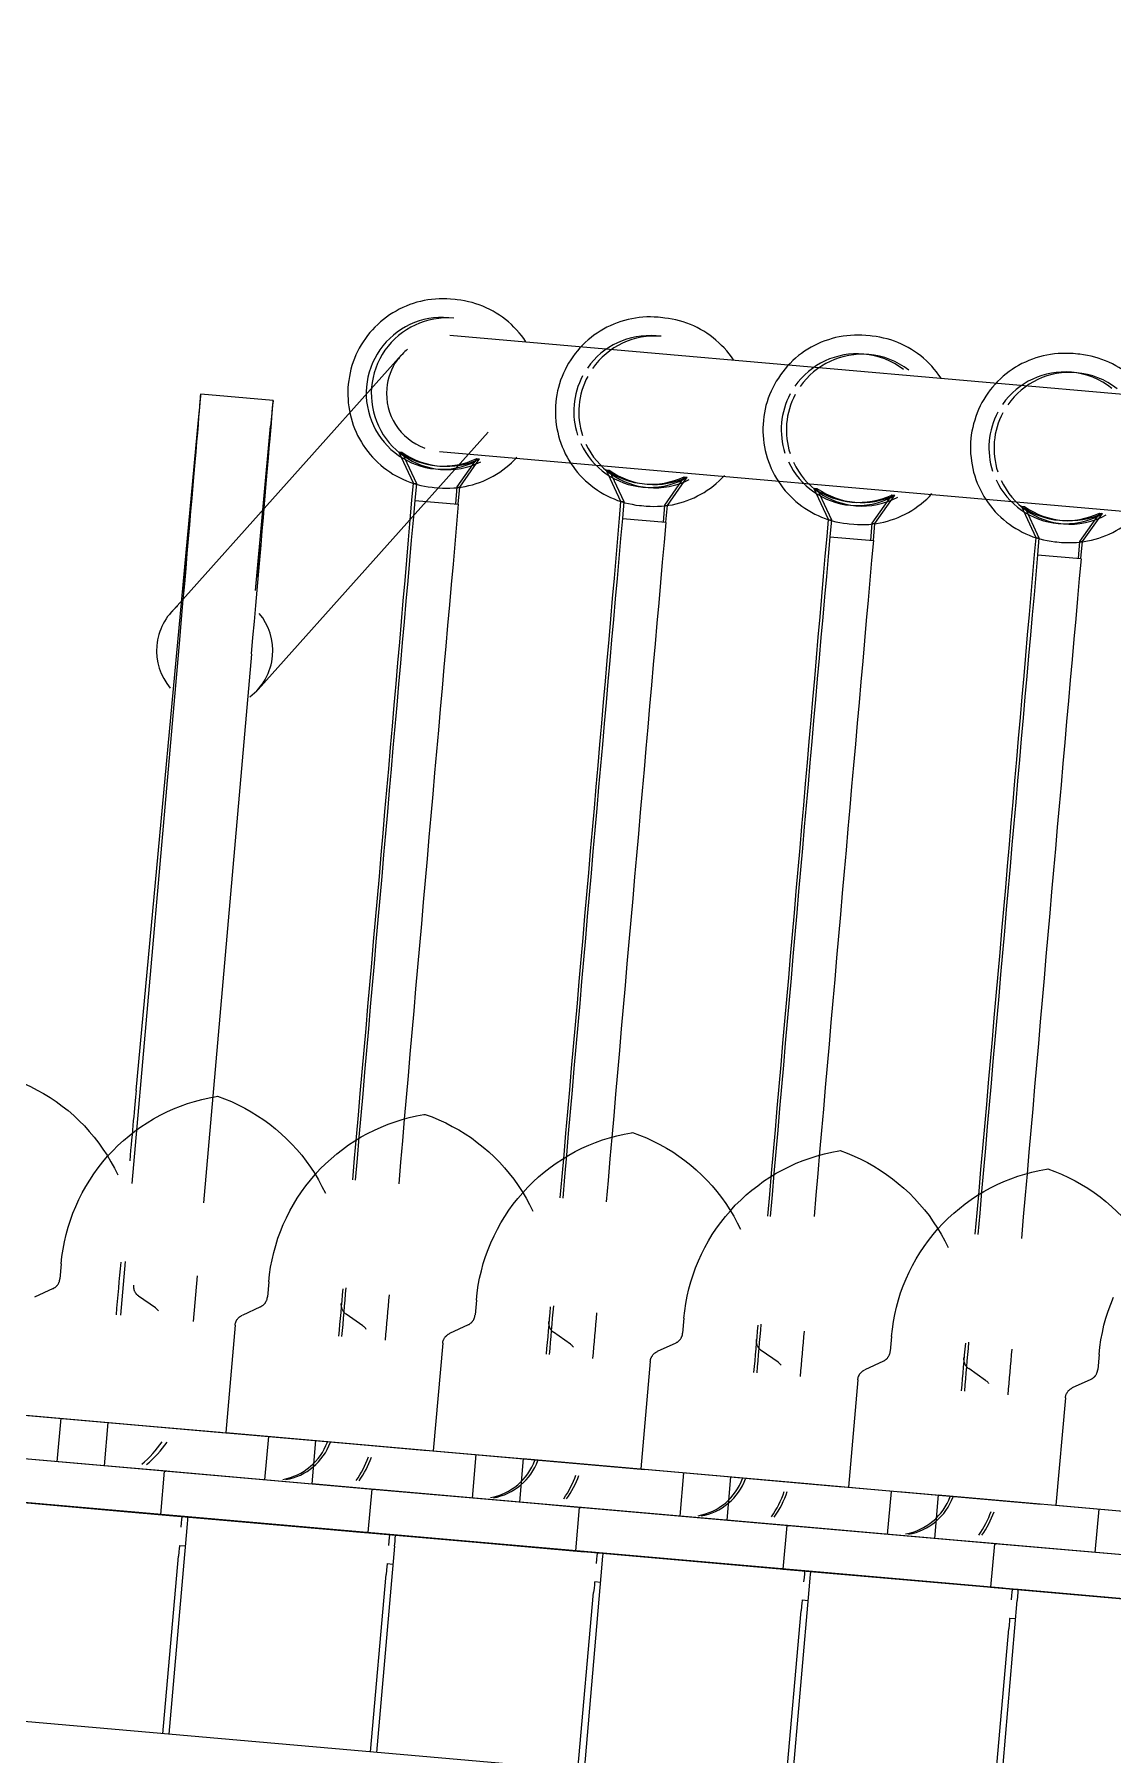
# Model space of a CAD drawing. Header units: metres. Extents: x 4238 to 4687, y -1 to 29.
# Drawn here: x 4342.2519 to 4342.326, y 16.8488 to 16.9671 of the extents above; entities that cross this region are included whole.
import ezdxf

# ---------------------------------------------------------------- set-up
doc = ezdxf.new("R2010")
doc.units = ezdxf.units.M
doc.layers.add('A-ROOF', color=132, linetype='Continuous', lineweight=5)
doc.layers.add('Q-SPCQ', color=91, linetype='Continuous', lineweight=5)

# ---------------------------------------------------------------- blocks, each defined once
blk = doc.blocks.new('Static Line_Sayfa_Metal Deck_Pan Mount - Up to 15 _ pitch - Max 2 Users-1848787-SECTION - GRIDS C4-C5')
at = {"layer": 'Q-SPCQ'}
for p, q in [((4342.28081, 16.94884), (4342.28049, 16.94886)), ((4342.29508, 16.94759), (4342.29476, 16.94762)), ((4342.46598, 16.93013), (4342.28043, 16.94636)), ((4342.30935, 16.94634), (4342.30904, 16.94637)), ((4342.27712, 16.94504), (4342.26129, 16.92735)), ((4342.32363, 16.94509), (4342.32331, 16.94512)), ((4342.26829, 16.9419), (4342.26331, 16.94234)), ((4342.26313, 16.94057), (4342.25886, 16.89444)), ((4342.26707, 16.92884), (4342.26811, 16.94014)), ((4342.26725, 16.92202), (4342.28308, 16.93971)), ((4342.27794, 16.93621), (4342.27693, 16.93836)), ((4342.27693, 16.93836), (4342.27713, 16.93835)), ((4342.27713, 16.93835), (4342.27814, 16.93619)), ((4342.27973, 16.93839), (4342.46528, 16.92216)), ((4342.28229, 16.9379), (4342.28092, 16.93595)), ((4342.28113, 16.93593), (4342.28249, 16.93788)), ((4342.28229, 16.9379), (4342.28249, 16.93788)), ((4342.29221, 16.93496), (4342.2912, 16.93712)), ((4342.2912, 16.93712), (4342.2914, 16.9371)), ((4342.2914, 16.9371), (4342.29241, 16.93494)), ((4342.29656, 16.93665), (4342.2952, 16.9347)), ((4342.2954, 16.93468), (4342.29676, 16.93663)), ((4342.29656, 16.93665), (4342.29676, 16.93663)), ((4342.27783, 16.93504), (4342.27794, 16.93621)), ((4342.27794, 16.93621), (4342.27814, 16.93619)), ((4342.27814, 16.93619), (4342.27803, 16.93503)), ((4342.27936, 16.93591), (4342.27967, 16.93589)), ((4342.28092, 16.93595), (4342.28082, 16.93478)), ((4342.28092, 16.93595), (4342.28113, 16.93593)), ((4342.28102, 16.93476), (4342.28113, 16.93593)), ((4342.30648, 16.93371), (4342.30548, 16.93587)), ((4342.30548, 16.93587), (4342.30568, 16.93585)), ((4342.30568, 16.93585), (4342.30668, 16.9337)), ((4342.31083, 16.9354), (4342.30947, 16.93345)), ((4342.30967, 16.93343), (4342.31103, 16.93538)), ((4342.31083, 16.9354), (4342.31103, 16.93538)), ((4342.27803, 16.93503), (4342.28102, 16.93476)), ((4342.29211, 16.93379), (4342.29221, 16.93496)), ((4342.29221, 16.93496), (4342.29241, 16.93494)), ((4342.29241, 16.93494), (4342.29231, 16.93378)), ((4342.29363, 16.93467), (4342.29395, 16.93464)), ((4342.2952, 16.9347), (4342.2951, 16.93353)), ((4342.2952, 16.9347), (4342.2954, 16.93468)), ((4342.2953, 16.93352), (4342.2954, 16.93468)), ((4342.32075, 16.93246), (4342.31975, 16.93462)), ((4342.31975, 16.93462), (4342.31995, 16.9346)), ((4342.31995, 16.9346), (4342.32095, 16.93245)), ((4342.32511, 16.93415), (4342.32374, 16.9322)), ((4342.32394, 16.93219), (4342.32531, 16.93413)), ((4342.32511, 16.93415), (4342.32531, 16.93413)), ((4342.29231, 16.93378), (4342.2953, 16.93352)), ((4342.30638, 16.93255), (4342.30648, 16.93371)), ((4342.30648, 16.93371), (4342.30668, 16.9337)), ((4342.30668, 16.9337), (4342.30658, 16.93253)), ((4342.3079, 16.93342), (4342.30822, 16.93339)), ((4342.30947, 16.93345), (4342.30937, 16.93228)), ((4342.30947, 16.93345), (4342.30967, 16.93343)), ((4342.30957, 16.93227), (4342.30967, 16.93343)), ((4342.30658, 16.93253), (4342.30957, 16.93227)), ((4342.32065, 16.9313), (4342.32075, 16.93246)), ((4342.32075, 16.93246), (4342.32095, 16.93245)), ((4342.32095, 16.93245), (4342.32085, 16.93128)), ((4342.32218, 16.93217), (4342.32249, 16.93214)), ((4342.32374, 16.9322), (4342.32364, 16.93104)), ((4342.32374, 16.9322), (4342.32394, 16.93219)), ((4342.32384, 16.93102), (4342.32394, 16.93219)), ((4342.32085, 16.93128), (4342.32384, 16.93102)), ((4342.2586, 16.88806), (4342.26183, 16.9249)), ((4342.26681, 16.92446), (4342.26351, 16.88673)), ((4342.25372, 16.88253), (4342.25363, 16.8815)), ((4342.25781, 16.87899), (4342.25813, 16.88269)), ((4342.25316, 16.88083), (4342.25188, 16.88023)), ((4342.26307, 16.88171), (4342.26279, 16.87856)), ((4342.26799, 16.88128), (4342.2679, 16.88026)), ((4342.26019, 16.8795), (4342.25903, 16.88031)), ((4342.28227, 16.88003), (4342.28218, 16.87901)), ((4342.26743, 16.87958), (4342.26615, 16.87898)), ((4342.27446, 16.87826), (4342.27331, 16.87907)), ((4342.29654, 16.87878), (4342.29645, 16.87776)), ((4342.26568, 16.87831), (4342.26503, 16.87092)), ((4342.2817, 16.87833), (4342.28042, 16.87773)), ((4342.28874, 16.87701), (4342.28758, 16.87782)), ((4342.31081, 16.87753), (4342.31072, 16.87651)), ((4342.27995, 16.87706), (4342.2793, 16.86967)), ((4342.29597, 16.87708), (4342.2947, 16.87649)), ((4342.30301, 16.87576), (4342.30185, 16.87657)), ((4342.32508, 16.87628), (4342.32499, 16.87526)), ((4342.29422, 16.87581), (4342.29357, 16.86842)), ((4342.31025, 16.87583), (4342.30897, 16.87524)), ((4342.31728, 16.87451), (4342.31612, 16.87532)), ((4342.25908, 16.86541), (4342.16253, 16.87386)), ((4342.30849, 16.87456), (4342.30785, 16.86717)), ((4342.32452, 16.87458), (4342.32324, 16.87399)), ((4342.27455, 16.86406), (4342.1768, 16.87261)), ((4342.24266, 16.87287), (4342.2653, 16.87089)), ((4342.32277, 16.87331), (4342.32212, 16.86592)), ((4342.28991, 16.86272), (4342.19107, 16.87136)), ((4342.25076, 16.87216), (4342.26528, 16.87089)), ((4342.25345, 16.86892), (4342.25372, 16.87191)), ((4342.25693, 16.87162), (4342.25667, 16.86864)), ((4342.25693, 16.87162), (4342.26464, 16.87095)), ((4342.25693, 16.87162), (4342.27957, 16.86964)), ((4342.26503, 16.87092), (4342.27956, 16.86964)), ((4342.26773, 16.86767), (4342.26799, 16.87066)), ((4342.27121, 16.87037), (4342.27095, 16.86739)), ((4342.27121, 16.87037), (4342.27891, 16.8697)), ((4342.27121, 16.87037), (4342.29385, 16.86839)), ((4342.30419, 16.86147), (4342.20534, 16.87011)), ((4342.26143, 16.86822), (4342.24652, 16.86952)), ((4342.26163, 16.8682), (4342.24665, 16.86951)), ((4342.26163, 16.8682), (4342.24736, 16.86945)), ((4342.2793, 16.86967), (4342.29383, 16.8684)), ((4342.282, 16.86642), (4342.28226, 16.86941)), ((4342.28548, 16.86913), (4342.28522, 16.86614)), ((4342.28548, 16.86913), (4342.29319, 16.86845)), ((4342.28548, 16.86913), (4342.30812, 16.86715)), ((4342.31846, 16.86022), (4342.21962, 16.86887)), ((4342.26099, 16.86826), (4342.25667, 16.86864)), ((4342.26095, 16.86826), (4342.25667, 16.86864)), ((4342.2608, 16.86827), (4342.26054, 16.86529)), ((4342.2757, 16.86697), (4342.2608, 16.86827)), ((4342.2608, 16.86827), (4342.26092, 16.86826)), ((4342.2759, 16.86695), (4342.26092, 16.86826)), ((4342.2759, 16.86695), (4342.26163, 16.8682)), ((4342.29357, 16.86842), (4342.30531, 16.86739)), ((4342.29627, 16.86517), (4342.29653, 16.86816)), ((4342.29975, 16.86788), (4342.29949, 16.86489)), ((4342.29975, 16.86788), (4342.30746, 16.8672)), ((4342.29975, 16.86788), (4342.3211, 16.86601)), ((4342.33273, 16.85897), (4342.23389, 16.86762)), ((4342.27527, 16.86701), (4342.27095, 16.86739)), ((4342.27522, 16.86701), (4342.27095, 16.86739)), ((4342.27507, 16.86703), (4342.27481, 16.86404)), ((4342.28997, 16.86572), (4342.27507, 16.86703)), ((4342.27507, 16.86703), (4342.27519, 16.86701)), ((4342.29018, 16.8657), (4342.27519, 16.86701)), ((4342.29002, 16.86572), (4342.2759, 16.86695)), ((4342.30551, 16.86737), (4342.3081, 16.86715)), ((4342.30785, 16.86717), (4342.31119, 16.86688)), ((4342.31054, 16.86392), (4342.3108, 16.86687)), ((4342.3113, 16.86687), (4342.3211, 16.86601)), ((4342.31403, 16.86663), (4342.31376, 16.86364)), ((4342.31403, 16.86663), (4342.32073, 16.86604)), ((4342.31403, 16.86663), (4342.33666, 16.86465)), ((4342.24626, 16.86653), (4342.26117, 16.86523)), ((4342.24639, 16.86652), (4342.26137, 16.86521)), ((4342.2471, 16.86646), (4342.25908, 16.86541)), ((4342.347, 16.85772), (4342.24816, 16.86637)), ((4342.28929, 16.86578), (4342.28522, 16.86614)), ((4342.28925, 16.86578), (4342.28522, 16.86614)), ((4342.28934, 16.86578), (4342.28908, 16.86279)), ((4342.30425, 16.86447), (4342.28934, 16.86578)), ((4342.28934, 16.86578), (4342.28947, 16.86577)), ((4342.30445, 16.86446), (4342.28947, 16.86577)), ((4342.30445, 16.86446), (4342.29018, 16.8657)), ((4342.32212, 16.86592), (4342.33665, 16.86465)), ((4342.32482, 16.86267), (4342.32508, 16.86566)), ((4342.26054, 16.86529), (4342.26066, 16.86527)), ((4342.26054, 16.86529), (4342.27544, 16.86398)), ((4342.26066, 16.86527), (4342.27564, 16.86396)), ((4342.26114, 16.85018), (4342.26237, 16.86437)), ((4342.26137, 16.86521), (4342.27455, 16.86406)), ((4342.26244, 16.86512), (4342.26202, 16.86516)), ((4342.35961, 16.85662), (4342.26244, 16.86512)), ((4342.30381, 16.86451), (4342.29949, 16.86489)), ((4342.30377, 16.86451), (4342.29949, 16.86489)), ((4342.30362, 16.86453), (4342.30335, 16.86154)), ((4342.31852, 16.86322), (4342.30362, 16.86453)), ((4342.30362, 16.86453), (4342.30374, 16.86452)), ((4342.31872, 16.86321), (4342.30374, 16.86452)), ((4342.31872, 16.86321), (4342.30445, 16.86446)), ((4342.26185, 16.86316), (4342.26226, 16.86313)), ((4342.27481, 16.86404), (4342.27493, 16.86403)), ((4342.27481, 16.86404), (4342.28971, 16.86273)), ((4342.27493, 16.86403), (4342.28991, 16.86272)), ((4342.27541, 16.84893), (4342.27665, 16.86312)), ((4342.27564, 16.86396), (4342.28991, 16.86272)), ((4342.27671, 16.86387), (4342.27629, 16.86391)), ((4342.37248, 16.85549), (4342.27671, 16.86387)), ((4342.31808, 16.86326), (4342.31376, 16.86364)), ((4342.31804, 16.86327), (4342.31376, 16.86364)), ((4342.31789, 16.86328), (4342.31763, 16.86029)), ((4342.33279, 16.86198), (4342.31789, 16.86328)), ((4342.31789, 16.86328), (4342.31801, 16.86327)), ((4342.33299, 16.86196), (4342.31801, 16.86327)), ((4342.33299, 16.86196), (4342.31872, 16.86321)), ((4342.26071, 16.85021), (4342.26178, 16.86242)), ((4342.27612, 16.86191), (4342.27653, 16.86188)), ((4342.28908, 16.86279), (4342.28921, 16.86278)), ((4342.28908, 16.86279), (4342.30399, 16.86148)), ((4342.28921, 16.86278), (4342.30419, 16.86147)), ((4342.28969, 16.84768), (4342.29092, 16.86187)), ((4342.28991, 16.86272), (4342.30419, 16.86147)), ((4342.29098, 16.86262), (4342.29057, 16.86266)), ((4342.37248, 16.85549), (4342.29098, 16.86262)), ((4342.27498, 16.84896), (4342.27606, 16.86117)), ((4342.30335, 16.86154), (4342.30348, 16.86153)), ((4342.30335, 16.86154), (4342.31826, 16.86024)), ((4342.30348, 16.86153), (4342.31846, 16.86022)), ((4342.30419, 16.86147), (4342.31846, 16.86022)), ((4342.30525, 16.86137), (4342.30484, 16.86141)), ((4342.37248, 16.85549), (4342.30525, 16.86137)), ((4342.28925, 16.84772), (4342.29033, 16.85992)), ((4342.2904, 16.86067), (4342.2908, 16.86063)), ((4342.30396, 16.84643), (4342.30519, 16.86063)), ((4342.31763, 16.86029), (4342.31775, 16.86028)), ((4342.31763, 16.86029), (4342.33253, 16.85899)), ((4342.31775, 16.86028), (4342.33273, 16.85897)), ((4342.31846, 16.86022), (4342.33273, 16.85897)), ((4342.31953, 16.86012), (4342.31911, 16.86016)), ((4342.37248, 16.85549), (4342.31953, 16.86012)), ((4342.30353, 16.84647), (4342.3046, 16.85867)), ((4342.30467, 16.85942), (4342.30508, 16.85938)), ((4342.31527, 16.81106), (4342.31946, 16.85938)), ((4342.31489, 16.81222), (4342.31887, 16.85742)), ((4342.31894, 16.85817), (4342.31935, 16.85813))]:
    blk.add_line(p, q, dxfattribs=at)
at = {"layer": 'Q-SPCQ', "flags": 128}
for points in [[(4342.28049, 16.94886), (4342.28023, 16.94888), (4342.27997, 16.94889), (4342.27971, 16.94889), (4342.27945, 16.94887), (4342.27919, 16.94885), (4342.27893, 16.94881), (4342.27868, 16.94877), (4342.27842, 16.94871), (4342.27817, 16.94865), (4342.27792, 16.94857), (4342.27768, 16.94849), (4342.27744, 16.94839), (4342.2772, 16.94829), (4342.27696, 16.94818), (4342.27674, 16.94805), (4342.27651, 16.94792), (4342.27629, 16.94778), (4342.27608, 16.94763), (4342.27587, 16.94747), (4342.27567, 16.94731), (4342.27548, 16.94713), (4342.27529, 16.94695), (4342.27512, 16.94676), (4342.27494, 16.94657), (4342.27478, 16.94636), (4342.27463, 16.94616), (4342.27448, 16.94594), (4342.27434, 16.94572), (4342.27421, 16.94549), (4342.27409, 16.94526), (4342.27398, 16.94503), (4342.27388, 16.94479), (4342.27379, 16.94455), (4342.27371, 16.9443), (4342.27364, 16.94405), (4342.27358, 16.9438), (4342.27353, 16.94354), (4342.27349, 16.94328), (4342.27345, 16.94303), (4342.27343, 16.94277), (4342.27342, 16.94251), (4342.27343, 16.94225), (4342.27344, 16.94199), (4342.27346, 16.94173), (4342.27349, 16.94147), (4342.27353, 16.94121), (4342.27358, 16.94096), (4342.27365, 16.94071), (4342.27372, 16.94046), (4342.2738, 16.94021), (4342.27389, 16.93997), (4342.27399, 16.93973), (4342.2741, 16.93949), (4342.27423, 16.93926), (4342.27436, 16.93904), (4342.27449, 16.93882), (4342.27464, 16.9386), (4342.2748, 16.93839), (4342.27496, 16.93819), (4342.27513, 16.938), (4342.27531, 16.93781), (4342.2755, 16.93763), (4342.27569, 16.93746), (4342.27589, 16.93729), (4342.2761, 16.93713), (4342.27631, 16.93698), (4342.27653, 16.93684), (4342.27676, 16.93671), (4342.27699, 16.93659), (4342.27722, 16.93648), (4342.27746, 16.93637), (4342.2777, 16.93628), (4342.27795, 16.9362), (4342.2782, 16.93612), (4342.27845, 16.93606), (4342.2787, 16.936), (4342.27896, 16.93596), (4342.27922, 16.93593), (4342.27936, 16.93591)], [(4342.28567, 16.94593), (4342.28552, 16.94615), (4342.28537, 16.94636), (4342.2852, 16.94656), (4342.28503, 16.94675), (4342.28485, 16.94694), (4342.28467, 16.94712), (4342.28447, 16.9473), (4342.28427, 16.94746), (4342.28406, 16.94762), (4342.28385, 16.94777), (4342.28363, 16.94791), (4342.28341, 16.94804), (4342.28318, 16.94816), (4342.28294, 16.94827), (4342.28271, 16.94838), (4342.28246, 16.94847), (4342.28222, 16.94855), (4342.28197, 16.94863), (4342.28172, 16.94869), (4342.28146, 16.94875), (4342.2812, 16.94879), (4342.28095, 16.94882), (4342.28081, 16.94884)], [(4342.29476, 16.94762), (4342.2945, 16.94763), (4342.29424, 16.94764), (4342.29398, 16.94764), (4342.29372, 16.94762), (4342.29347, 16.9476), (4342.29321, 16.94756), (4342.29295, 16.94752), (4342.2927, 16.94747), (4342.29245, 16.9474), (4342.2922, 16.94733), (4342.29195, 16.94724), (4342.29171, 16.94715), (4342.29147, 16.94704), (4342.29124, 16.94693), (4342.29101, 16.9468), (4342.29078, 16.94667), (4342.29057, 16.94653), (4342.29035, 16.94638), (4342.29015, 16.94622), (4342.28995, 16.94606), (4342.28975, 16.94588), (4342.28957, 16.9457), (4342.28939, 16.94551), (4342.28922, 16.94532), (4342.28905, 16.94512), (4342.2889, 16.94491), (4342.28875, 16.94469), (4342.28861, 16.94447), (4342.28849, 16.94425), (4342.28837, 16.94401), (4342.28826, 16.94378), (4342.28816, 16.94354), (4342.28806, 16.9433), (4342.28798, 16.94305), (4342.28791, 16.9428), (4342.28785, 16.94255), (4342.2878, 16.94229), (4342.28776, 16.94204), (4342.28773, 16.94178), (4342.28771, 16.94152), (4342.2877, 16.94126), (4342.2877, 16.941), (4342.28771, 16.94074), (4342.28773, 16.94048), (4342.28776, 16.94022), (4342.2878, 16.93996), (4342.28786, 16.93971), (4342.28792, 16.93946), (4342.28799, 16.93921), (4342.28807, 16.93896), (4342.28816, 16.93872), (4342.28827, 16.93848), (4342.28838, 16.93824), (4342.2885, 16.93801), (4342.28863, 16.93779), (4342.28877, 16.93757), (4342.28891, 16.93735), (4342.28907, 16.93715), (4342.28923, 16.93694), (4342.2894, 16.93675), (4342.28958, 16.93656), (4342.28977, 16.93638), (4342.28997, 16.93621), (4342.29017, 16.93604), (4342.29037, 16.93588), (4342.29059, 16.93574), (4342.29081, 16.9356), (4342.29103, 16.93546), (4342.29126, 16.93534), (4342.29149, 16.93523), (4342.29173, 16.93513), (4342.29197, 16.93503), (4342.29222, 16.93495), (4342.29247, 16.93487), (4342.29272, 16.93481), (4342.29298, 16.93476), (4342.29323, 16.93471), (4342.29349, 16.93468), (4342.29363, 16.93467)], [(4342.29994, 16.94469), (4342.2998, 16.9449), (4342.29964, 16.94511), (4342.29948, 16.94531), (4342.29931, 16.94551), (4342.29913, 16.94569), (4342.29894, 16.94587), (4342.29874, 16.94605), (4342.29854, 16.94621), (4342.29834, 16.94637), (4342.29812, 16.94652), (4342.2979, 16.94666), (4342.29768, 16.94679), (4342.29745, 16.94691), (4342.29722, 16.94702), (4342.29698, 16.94713), (4342.29674, 16.94722), (4342.29649, 16.94731), (4342.29624, 16.94738), (4342.29599, 16.94744), (4342.29573, 16.9475), (4342.29548, 16.94754), (4342.29522, 16.94757), (4342.29508, 16.94759)], [(4342.30904, 16.94637), (4342.30878, 16.94638), (4342.30852, 16.94639), (4342.30826, 16.94639), (4342.308, 16.94637), (4342.30774, 16.94635), (4342.30748, 16.94632), (4342.30722, 16.94627), (4342.30697, 16.94622), (4342.30672, 16.94615), (4342.30647, 16.94608), (4342.30622, 16.94599), (4342.30598, 16.9459), (4342.30574, 16.94579), (4342.30551, 16.94568), (4342.30528, 16.94556), (4342.30506, 16.94542), (4342.30484, 16.94528), (4342.30463, 16.94513), (4342.30442, 16.94498), (4342.30422, 16.94481), (4342.30403, 16.94464), (4342.30384, 16.94445), (4342.30366, 16.94427), (4342.30349, 16.94407), (4342.30333, 16.94387), (4342.30317, 16.94366), (4342.30303, 16.94344), (4342.30289, 16.94322), (4342.30276, 16.943), (4342.30264, 16.94277), (4342.30253, 16.94253), (4342.30243, 16.94229), (4342.30234, 16.94205), (4342.30226, 16.9418), (4342.30218, 16.94155), (4342.30212, 16.9413), (4342.30207, 16.94104), (4342.30203, 16.94079), (4342.302, 16.94053), (4342.30198, 16.94027), (4342.30197, 16.94001), (4342.30197, 16.93975), (4342.30198, 16.93949), (4342.302, 16.93923), (4342.30203, 16.93897), (4342.30208, 16.93872), (4342.30213, 16.93846), (4342.30219, 16.93821), (4342.30226, 16.93796), (4342.30235, 16.93771), (4342.30244, 16.93747), (4342.30254, 16.93723), (4342.30265, 16.93699), (4342.30277, 16.93676), (4342.3029, 16.93654), (4342.30304, 16.93632), (4342.30319, 16.9361), (4342.30334, 16.9359), (4342.30351, 16.93569), (4342.30368, 16.9355), (4342.30386, 16.93531), (4342.30404, 16.93513), (4342.30424, 16.93496), (4342.30444, 16.93479), (4342.30465, 16.93464), (4342.30486, 16.93449), (4342.30508, 16.93435), (4342.3053, 16.93422), (4342.30553, 16.93409), (4342.30577, 16.93398), (4342.306, 16.93388), (4342.30625, 16.93378), (4342.30649, 16.9337), (4342.30674, 16.93363), (4342.30699, 16.93356), (4342.30725, 16.93351), (4342.30751, 16.93346), (4342.30776, 16.93343), (4342.3079, 16.93342)], [(4342.31422, 16.94344), (4342.31407, 16.94365), (4342.31391, 16.94386), (4342.31375, 16.94406), (4342.31358, 16.94426), (4342.3134, 16.94444), (4342.31321, 16.94463), (4342.31302, 16.9448), (4342.31282, 16.94496), (4342.31261, 16.94512), (4342.3124, 16.94527), (4342.31218, 16.94541), (4342.31195, 16.94554), (4342.31172, 16.94566), (4342.31149, 16.94578), (4342.31125, 16.94588), (4342.31101, 16.94597), (4342.31076, 16.94606), (4342.31051, 16.94613), (4342.31026, 16.94619), (4342.31001, 16.94625), (4342.30975, 16.94629), (4342.30949, 16.94633), (4342.30935, 16.94634)], [(4342.32331, 16.94512), (4342.32305, 16.94514), (4342.32279, 16.94514), (4342.32253, 16.94514), (4342.32227, 16.94513), (4342.32201, 16.9451), (4342.32175, 16.94507), (4342.3215, 16.94502), (4342.32124, 16.94497), (4342.32099, 16.9449), (4342.32074, 16.94483), (4342.3205, 16.94474), (4342.32025, 16.94465), (4342.32002, 16.94454), (4342.31978, 16.94443), (4342.31955, 16.94431), (4342.31933, 16.94418), (4342.31911, 16.94403), (4342.3189, 16.94388), (4342.31869, 16.94373), (4342.31849, 16.94356), (4342.3183, 16.94339), (4342.31811, 16.94321), (4342.31793, 16.94302), (4342.31776, 16.94282), (4342.3176, 16.94262), (4342.31744, 16.94241), (4342.3173, 16.94219), (4342.31716, 16.94197), (4342.31703, 16.94175), (4342.31691, 16.94152), (4342.3168, 16.94128), (4342.3167, 16.94104), (4342.31661, 16.9408), (4342.31653, 16.94055), (4342.31646, 16.9403), (4342.3164, 16.94005), (4342.31634, 16.93979), (4342.3163, 16.93954), (4342.31627, 16.93928), (4342.31625, 16.93902), (4342.31624, 16.93876), (4342.31624, 16.9385), (4342.31625, 16.93824), (4342.31628, 16.93798), (4342.31631, 16.93772), (4342.31635, 16.93747), (4342.3164, 16.93721), (4342.31646, 16.93696), (4342.31654, 16.93671), (4342.31662, 16.93646), (4342.31671, 16.93622), (4342.31681, 16.93598), (4342.31692, 16.93575), (4342.31704, 16.93552), (4342.31717, 16.93529), (4342.31731, 16.93507), (4342.31746, 16.93486), (4342.31761, 16.93465), (4342.31778, 16.93445), (4342.31795, 16.93425), (4342.31813, 16.93406), (4342.31832, 16.93388), (4342.31851, 16.93371), (4342.31871, 16.93354), (4342.31892, 16.93339), (4342.31913, 16.93324), (4342.31935, 16.9331), (4342.31958, 16.93297), (4342.3198, 16.93284), (4342.32004, 16.93273), (4342.32028, 16.93263), (4342.32052, 16.93253), (4342.32077, 16.93245), (4342.32102, 16.93238), (4342.32127, 16.93231), (4342.32152, 16.93226), (4342.32178, 16.93222), (4342.32204, 16.93218), (4342.32218, 16.93217)], [(4342.32849, 16.94219), (4342.32834, 16.9424), (4342.32819, 16.94261), (4342.32802, 16.94281), (4342.32785, 16.94301), (4342.32767, 16.9432), (4342.32748, 16.94338), (4342.32729, 16.94355), (4342.32709, 16.94371), (4342.32688, 16.94387), (4342.32667, 16.94402), (4342.32645, 16.94416), (4342.32623, 16.94429), (4342.326, 16.94441), (4342.32576, 16.94453), (4342.32552, 16.94463), (4342.32528, 16.94472), (4342.32503, 16.94481), (4342.32479, 16.94488), (4342.32453, 16.94495), (4342.32428, 16.945), (4342.32402, 16.94504), (4342.32377, 16.94508), (4342.32363, 16.94509)], [(4342.27967, 16.93589), (4342.27993, 16.93587), (4342.28019, 16.93586), (4342.28045, 16.93587), (4342.28071, 16.93588), (4342.28097, 16.9359), (4342.28123, 16.93594), (4342.28149, 16.93598), (4342.28174, 16.93604), (4342.28199, 16.9361), (4342.28224, 16.93618), (4342.28249, 16.93626), (4342.28273, 16.93636), (4342.28297, 16.93646), (4342.2832, 16.93657), (4342.28343, 16.9367), (4342.28365, 16.93683), (4342.28387, 16.93697), (4342.28408, 16.93712), (4342.28429, 16.93728), (4342.28449, 16.93744), (4342.28468, 16.93762), (4342.28487, 16.9378), (4342.28505, 16.93799)], [(4342.29395, 16.93464), (4342.29421, 16.93462), (4342.29447, 16.93461), (4342.29473, 16.93462), (4342.29499, 16.93463), (4342.29524, 16.93465), (4342.2955, 16.93469), (4342.29576, 16.93473), (4342.29601, 16.93479), (4342.29626, 16.93485), (4342.29651, 16.93493), (4342.29676, 16.93501), (4342.297, 16.93511), (4342.29724, 16.93521), (4342.29747, 16.93533), (4342.2977, 16.93545), (4342.29793, 16.93558), (4342.29814, 16.93572), (4342.29836, 16.93587), (4342.29856, 16.93603), (4342.29876, 16.9362), (4342.29896, 16.93637), (4342.29914, 16.93655), (4342.29932, 16.93674)], [(4342.30822, 16.93339), (4342.30848, 16.93337), (4342.30874, 16.93336), (4342.309, 16.93337), (4342.30926, 16.93338), (4342.30952, 16.93341), (4342.30978, 16.93344), (4342.31003, 16.93348), (4342.31029, 16.93354), (4342.31054, 16.9336), (4342.31079, 16.93368), (4342.31103, 16.93376), (4342.31127, 16.93386), (4342.31151, 16.93396), (4342.31175, 16.93408), (4342.31197, 16.9342), (4342.3122, 16.93433), (4342.31242, 16.93447), (4342.31263, 16.93462), (4342.31284, 16.93478), (4342.31304, 16.93495), (4342.31323, 16.93512), (4342.31342, 16.9353), (4342.31359, 16.93549)], [(4342.32249, 16.93214), (4342.32275, 16.93212), (4342.32301, 16.93212), (4342.32327, 16.93212), (4342.32353, 16.93213), (4342.32379, 16.93216), (4342.32405, 16.93219), (4342.3243, 16.93224), (4342.32456, 16.93229), (4342.32481, 16.93236), (4342.32506, 16.93243), (4342.3253, 16.93252), (4342.32555, 16.93261), (4342.32578, 16.93271), (4342.32602, 16.93283), (4342.32625, 16.93295), (4342.32647, 16.93308), (4342.32669, 16.93322), (4342.3269, 16.93337), (4342.32711, 16.93353), (4342.32731, 16.9337), (4342.3275, 16.93387), (4342.32769, 16.93405), (4342.32787, 16.93424)], [(4342.25019, 16.8953), (4342.25067, 16.89512), (4342.25115, 16.89493), (4342.25161, 16.89471), (4342.25207, 16.89448), (4342.25251, 16.89423), (4342.25295, 16.89396), (4342.25337, 16.89368), (4342.25379, 16.89338), (4342.25419, 16.89306), (4342.25458, 16.89272), (4342.25495, 16.89237), (4342.25531, 16.89201), (4342.25565, 16.89163), (4342.25598, 16.89124), (4342.2563, 16.89083), (4342.25659, 16.89042), (4342.25687, 16.88999), (4342.25714, 16.88955), (4342.25738, 16.8891), (4342.25761, 16.88864)], [(4342.25372, 16.88253), (4342.25377, 16.88304), (4342.25385, 16.88354), (4342.25395, 16.88405), (4342.25406, 16.88454), (4342.2542, 16.88504), (4342.25435, 16.88553), (4342.25452, 16.88601), (4342.25472, 16.88648), (4342.25493, 16.88695), (4342.25516, 16.8874), (4342.25541, 16.88785), (4342.25568, 16.88829), (4342.25596, 16.88871), (4342.25626, 16.88913), (4342.25658, 16.88953), (4342.25691, 16.88992), (4342.25726, 16.8903), (4342.25762, 16.89066), (4342.258, 16.891), (4342.25839, 16.89133), (4342.25879, 16.89165), (4342.2592, 16.89195), (4342.25963, 16.89223), (4342.26007, 16.8925), (4342.26052, 16.89274), (4342.26098, 16.89297), (4342.26144, 16.89318), (4342.26192, 16.89337), (4342.2624, 16.89355), (4342.26289, 16.8937), (4342.26338, 16.89383), (4342.26388, 16.89394), (4342.26438, 16.89404), (4342.26447, 16.89405)], [(4342.26447, 16.89405), (4342.26495, 16.89388), (4342.26542, 16.89368), (4342.26588, 16.89347), (4342.26634, 16.89323), (4342.26679, 16.89298), (4342.26722, 16.89271), (4342.26765, 16.89243), (4342.26806, 16.89213), (4342.26846, 16.89181), (4342.26885, 16.89147), (4342.26922, 16.89112), (4342.26958, 16.89076), (4342.26993, 16.89038), (4342.27026, 16.88999), (4342.27057, 16.88959), (4342.27087, 16.88917), (4342.27115, 16.88874), (4342.27141, 16.8883), (4342.27165, 16.88785), (4342.27188, 16.88739)], [(4342.26799, 16.88128), (4342.26805, 16.88179), (4342.26812, 16.88229), (4342.26822, 16.8828), (4342.26833, 16.8833), (4342.26847, 16.88379), (4342.26862, 16.88428), (4342.2688, 16.88476), (4342.26899, 16.88523), (4342.2692, 16.8857), (4342.26943, 16.88616), (4342.26968, 16.8866), (4342.26995, 16.88704), (4342.27023, 16.88747), (4342.27053, 16.88788), (4342.27085, 16.88828), (4342.27118, 16.88867), (4342.27153, 16.88905), (4342.27189, 16.88941), (4342.27227, 16.88975), (4342.27266, 16.89009), (4342.27306, 16.8904), (4342.27348, 16.8907), (4342.2739, 16.89098), (4342.27434, 16.89125), (4342.27479, 16.89149), (4342.27525, 16.89172), (4342.27572, 16.89193), (4342.27619, 16.89212), (4342.27667, 16.8923), (4342.27716, 16.89245), (4342.27765, 16.89258), (4342.27815, 16.8927), (4342.27866, 16.89279), (4342.27874, 16.8928)], [(4342.27874, 16.8928), (4342.27922, 16.89263), (4342.27969, 16.89243), (4342.28016, 16.89222), (4342.28061, 16.89198), (4342.28106, 16.89173), (4342.2815, 16.89147), (4342.28192, 16.89118), (4342.28233, 16.89088), (4342.28273, 16.89056), (4342.28312, 16.89023), (4342.2835, 16.88988), (4342.28385, 16.88951), (4342.2842, 16.88913), (4342.28453, 16.88874), (4342.28484, 16.88834), (4342.28514, 16.88792), (4342.28542, 16.88749), (4342.28568, 16.88705), (4342.28593, 16.8866), (4342.28615, 16.88614)], [(4342.28227, 16.88003), (4342.28232, 16.88054), (4342.2824, 16.88105), (4342.28249, 16.88155), (4342.28261, 16.88205), (4342.28274, 16.88254), (4342.2829, 16.88303), (4342.28307, 16.88351), (4342.28326, 16.88398), (4342.28348, 16.88445), (4342.28371, 16.88491), (4342.28395, 16.88535), (4342.28422, 16.88579), (4342.2845, 16.88622), (4342.2848, 16.88663), (4342.28512, 16.88703), (4342.28545, 16.88742), (4342.2858, 16.8878), (4342.28616, 16.88816), (4342.28654, 16.88851), (4342.28693, 16.88884), (4342.28733, 16.88915), (4342.28775, 16.88945), (4342.28818, 16.88973), (4342.28862, 16.89), (4342.28906, 16.89024), (4342.28952, 16.89047), (4342.28999, 16.89068), (4342.29046, 16.89088), (4342.29094, 16.89105), (4342.29143, 16.8912), (4342.29193, 16.89133), (4342.29243, 16.89145), (4342.29293, 16.89154), (4342.29301, 16.89155)], [(4342.29301, 16.89155), (4342.29349, 16.89138), (4342.29396, 16.89118), (4342.29443, 16.89097), (4342.29489, 16.89074), (4342.29533, 16.89049), (4342.29577, 16.89022), (4342.29619, 16.88993), (4342.29661, 16.88963), (4342.29701, 16.88931), (4342.29739, 16.88898), (4342.29777, 16.88863), (4342.29813, 16.88826), (4342.29847, 16.88788), (4342.2988, 16.88749), (4342.29912, 16.88709), (4342.29941, 16.88667), (4342.29969, 16.88624), (4342.29996, 16.8858), (4342.3002, 16.88535), (4342.30043, 16.8849)], [(4342.29654, 16.87878), (4342.29659, 16.87929), (4342.29667, 16.8798), (4342.29676, 16.8803), (4342.29688, 16.8808), (4342.29701, 16.88129), (4342.29717, 16.88178), (4342.29734, 16.88226), (4342.29754, 16.88274), (4342.29775, 16.8832), (4342.29798, 16.88366), (4342.29823, 16.88411), (4342.29849, 16.88454), (4342.29878, 16.88497), (4342.29908, 16.88538), (4342.29939, 16.88578), (4342.29973, 16.88617), (4342.30007, 16.88655), (4342.30044, 16.88691), (4342.30081, 16.88726), (4342.3012, 16.88759), (4342.30161, 16.8879), (4342.30202, 16.8882), (4342.30245, 16.88848), (4342.30289, 16.88875), (4342.30334, 16.889), (4342.30379, 16.88922), (4342.30426, 16.88944), (4342.30474, 16.88963), (4342.30522, 16.8898), (4342.30571, 16.88995), (4342.3062, 16.89009), (4342.3067, 16.8902), (4342.3072, 16.89029), (4342.30728, 16.89031)], [(4342.30728, 16.89031), (4342.30776, 16.89013), (4342.30824, 16.88993), (4342.3087, 16.88972), (4342.30916, 16.88949), (4342.3096, 16.88924), (4342.31004, 16.88897), (4342.31047, 16.88868), (4342.31088, 16.88838), (4342.31128, 16.88806), (4342.31167, 16.88773), (4342.31204, 16.88738), (4342.3124, 16.88701), (4342.31274, 16.88664), (4342.31307, 16.88624), (4342.31339, 16.88584), (4342.31368, 16.88542), (4342.31397, 16.88499), (4342.31423, 16.88456), (4342.31447, 16.88411), (4342.3147, 16.88365)], [(4342.31081, 16.87753), (4342.31087, 16.87804), (4342.31094, 16.87855), (4342.31104, 16.87905), (4342.31115, 16.87955), (4342.31129, 16.88004), (4342.31144, 16.88053), (4342.31162, 16.88101), (4342.31181, 16.88149), (4342.31202, 16.88195), (4342.31225, 16.88241), (4342.3125, 16.88286), (4342.31277, 16.88329), (4342.31305, 16.88372), (4342.31335, 16.88413), (4342.31367, 16.88454), (4342.314, 16.88493), (4342.31435, 16.8853), (4342.31471, 16.88566), (4342.31509, 16.88601), (4342.31548, 16.88634), (4342.31588, 16.88665), (4342.3163, 16.88695), (4342.31672, 16.88724), (4342.31716, 16.8875), (4342.31761, 16.88775), (4342.31807, 16.88798), (4342.31853, 16.88819), (4342.31901, 16.88838), (4342.31949, 16.88855), (4342.31998, 16.8887), (4342.32047, 16.88884), (4342.32097, 16.88895), (4342.32148, 16.88904), (4342.32156, 16.88906)], [(4342.32156, 16.88906), (4342.32204, 16.88888), (4342.32251, 16.88869), (4342.32298, 16.88847), (4342.32343, 16.88824), (4342.32388, 16.88799), (4342.32431, 16.88772), (4342.32474, 16.88743), (4342.32515, 16.88713), (4342.32555, 16.88681), (4342.32594, 16.88648), (4342.32631, 16.88613), (4342.32667, 16.88577), (4342.32702, 16.88539), (4342.32735, 16.885), (4342.32766, 16.88459), (4342.32796, 16.88417), (4342.32824, 16.88375), (4342.3285, 16.88331), (4342.32875, 16.88286), (4342.32897, 16.8824)], [(4342.32508, 16.87628), (4342.32514, 16.87679), (4342.32521, 16.8773), (4342.32531, 16.8778), (4342.32542, 16.8783), (4342.32556, 16.87879), (4342.32571, 16.87928), (4342.32589, 16.87976), (4342.32608, 16.88024)], [(4342.25316, 16.88083), (4342.25319, 16.88084), (4342.25322, 16.88086), (4342.25324, 16.88088), (4342.25327, 16.88089), (4342.2533, 16.88091), (4342.25332, 16.88093), (4342.25335, 16.88095), (4342.25337, 16.88098), (4342.2534, 16.881), (4342.25342, 16.88102), (4342.25344, 16.88105), (4342.25346, 16.88107), (4342.25348, 16.8811), (4342.2535, 16.88113), (4342.25352, 16.88116), (4342.25353, 16.88118), (4342.25355, 16.88121), (4342.25356, 16.88124), (4342.25358, 16.88127), (4342.25359, 16.88131), (4342.2536, 16.88134), (4342.25361, 16.88137), (4342.25361, 16.8814), (4342.25362, 16.88143), (4342.25363, 16.88147), (4342.25363, 16.8815)], [(4342.25868, 16.88106), (4342.25868, 16.88103), (4342.25868, 16.881), (4342.25868, 16.88096), (4342.25868, 16.88093), (4342.25869, 16.8809), (4342.25869, 16.88086), (4342.2587, 16.88083), (4342.2587, 16.8808), (4342.25871, 16.88077), (4342.25872, 16.88074), (4342.25873, 16.88071), (4342.25874, 16.88067), (4342.25876, 16.88064), (4342.25877, 16.88061), (4342.25879, 16.88059), (4342.2588, 16.88056), (4342.25882, 16.88053), (4342.25884, 16.8805), (4342.25886, 16.88048), (4342.25888, 16.88045), (4342.2589, 16.88043), (4342.25893, 16.8804), (4342.25895, 16.88038), (4342.25898, 16.88036), (4342.259, 16.88034), (4342.25903, 16.88032)], [(4342.26743, 16.87958), (4342.26746, 16.87959), (4342.26749, 16.87961), (4342.26752, 16.87963), (4342.26754, 16.87964), (4342.26757, 16.87966), (4342.2676, 16.87968), (4342.26762, 16.87971), (4342.26765, 16.87973), (4342.26767, 16.87975), (4342.26769, 16.87977), (4342.26772, 16.8798), (4342.26774, 16.87983), (4342.26776, 16.87985), (4342.26777, 16.87988), (4342.26779, 16.87991), (4342.26781, 16.87994), (4342.26782, 16.87997), (4342.26784, 16.88), (4342.26785, 16.88003), (4342.26786, 16.88006), (4342.26787, 16.88009), (4342.26788, 16.88012), (4342.26789, 16.88015), (4342.26789, 16.88018), (4342.2679, 16.88022), (4342.2679, 16.88025)], [(4342.27296, 16.87981), (4342.27296, 16.87978), (4342.27295, 16.87975), (4342.27295, 16.87971), (4342.27296, 16.87968), (4342.27296, 16.87965), (4342.27296, 16.87962), (4342.27297, 16.87958), (4342.27298, 16.87955), (4342.27299, 16.87952), (4342.27299, 16.87949), (4342.27301, 16.87946), (4342.27302, 16.87943), (4342.27303, 16.8794), (4342.27305, 16.87937), (4342.27306, 16.87934), (4342.27308, 16.87931), (4342.2731, 16.87928), (4342.27311, 16.87925), (4342.27313, 16.87923), (4342.27316, 16.8792), (4342.27318, 16.87918), (4342.2732, 16.87915), (4342.27322, 16.87913), (4342.27325, 16.87911), (4342.27328, 16.87909), (4342.2733, 16.87907)], [(4342.26019, 16.8795), (4342.26022, 16.87948), (4342.26024, 16.87946), (4342.26027, 16.87944), (4342.26029, 16.87942), (4342.26032, 16.8794), (4342.26034, 16.87937), (4342.26036, 16.87935), (4342.26038, 16.87932), (4342.2604, 16.87929)], [(4342.26568, 16.87831), (4342.26568, 16.87834), (4342.26568, 16.87837), (4342.26569, 16.8784), (4342.2657, 16.87844), (4342.26571, 16.87847), (4342.26572, 16.8785), (4342.26573, 16.87853), (4342.26574, 16.87856), (4342.26575, 16.87859), (4342.26577, 16.87862), (4342.26578, 16.87865), (4342.2658, 16.87868), (4342.26582, 16.87871), (4342.26584, 16.87873), (4342.26586, 16.87876), (4342.26588, 16.87878), (4342.2659, 16.87881), (4342.26593, 16.87883), (4342.26595, 16.87885), (4342.26598, 16.87887), (4342.266, 16.87889), (4342.26603, 16.87891), (4342.26606, 16.87893), (4342.26609, 16.87895), (4342.26611, 16.87897), (4342.26614, 16.87898)], [(4342.2817, 16.87833), (4342.28173, 16.87835), (4342.28176, 16.87836), (4342.28179, 16.87838), (4342.28182, 16.8784), (4342.28184, 16.87842), (4342.28187, 16.87844), (4342.2819, 16.87846), (4342.28192, 16.87848), (4342.28194, 16.8785), (4342.28197, 16.87853), (4342.28199, 16.87855), (4342.28201, 16.87858), (4342.28203, 16.8786), (4342.28205, 16.87863), (4342.28206, 16.87866), (4342.28208, 16.87869), (4342.2821, 16.87872), (4342.28211, 16.87875), (4342.28212, 16.87878), (4342.28213, 16.87881), (4342.28214, 16.87884), (4342.28215, 16.87887), (4342.28216, 16.8789), (4342.28217, 16.87894), (4342.28217, 16.87897), (4342.28218, 16.879)], [(4342.28723, 16.87857), (4342.28723, 16.87853), (4342.28723, 16.8785), (4342.28723, 16.87847), (4342.28723, 16.87843), (4342.28723, 16.8784), (4342.28724, 16.87837), (4342.28724, 16.87834), (4342.28725, 16.8783), (4342.28726, 16.87827), (4342.28727, 16.87824), (4342.28728, 16.87821), (4342.28729, 16.87818), (4342.2873, 16.87815), (4342.28732, 16.87812), (4342.28733, 16.87809), (4342.28735, 16.87806), (4342.28737, 16.87803), (4342.28739, 16.878), (4342.28741, 16.87798), (4342.28743, 16.87795), (4342.28745, 16.87793), (4342.28747, 16.87791), (4342.2875, 16.87788), (4342.28752, 16.87786), (4342.28755, 16.87784), (4342.28757, 16.87782)], [(4342.27446, 16.87826), (4342.27449, 16.87824), (4342.27452, 16.87822), (4342.27454, 16.87819), (4342.27457, 16.87817), (4342.27459, 16.87815), (4342.27461, 16.87812), (4342.27463, 16.8781), (4342.27465, 16.87807), (4342.27467, 16.87804)], [(4342.27995, 16.87706), (4342.27995, 16.87709), (4342.27996, 16.87712), (4342.27996, 16.87715), (4342.27997, 16.87719), (4342.27998, 16.87722), (4342.27999, 16.87725), (4342.28, 16.87728), (4342.28001, 16.87731), (4342.28003, 16.87734), (4342.28004, 16.87737), (4342.28006, 16.8774), (4342.28007, 16.87743), (4342.28009, 16.87746), (4342.28011, 16.87748), (4342.28013, 16.87751), (4342.28015, 16.87753), (4342.28018, 16.87756), (4342.2802, 16.87758), (4342.28022, 16.8776), (4342.28025, 16.87763), (4342.28028, 16.87765), (4342.2803, 16.87767), (4342.28033, 16.87768), (4342.28036, 16.8777), (4342.28039, 16.87772), (4342.28042, 16.87773)], [(4342.29597, 16.87708), (4342.296, 16.8771), (4342.29603, 16.87711), (4342.29606, 16.87713), (4342.29609, 16.87715), (4342.29612, 16.87717), (4342.29614, 16.87719), (4342.29617, 16.87721), (4342.29619, 16.87723), (4342.29622, 16.87725), (4342.29624, 16.87728), (4342.29626, 16.8773), (4342.29628, 16.87733), (4342.2963, 16.87735), (4342.29632, 16.87738), (4342.29634, 16.87741), (4342.29635, 16.87744), (4342.29637, 16.87747), (4342.29638, 16.8775), (4342.29639, 16.87753), (4342.29641, 16.87756), (4342.29642, 16.87759), (4342.29643, 16.87762), (4342.29643, 16.87765), (4342.29644, 16.87769), (4342.29644, 16.87772), (4342.29645, 16.87775)], [(4342.3015, 16.87732), (4342.3015, 16.87728), (4342.3015, 16.87725), (4342.3015, 16.87722), (4342.3015, 16.87718), (4342.30151, 16.87715), (4342.30151, 16.87712), (4342.30152, 16.87709), (4342.30152, 16.87705), (4342.30153, 16.87702), (4342.30154, 16.87699), (4342.30155, 16.87696), (4342.30156, 16.87693), (4342.30158, 16.8769), (4342.30159, 16.87687), (4342.30161, 16.87684), (4342.30162, 16.87681), (4342.30164, 16.87678), (4342.30166, 16.87676), (4342.30168, 16.87673), (4342.3017, 16.8767), (4342.30172, 16.87668), (4342.30175, 16.87666), (4342.30177, 16.87663), (4342.30179, 16.87661), (4342.30182, 16.87659), (4342.30185, 16.87657)], [(4342.28874, 16.87701), (4342.28876, 16.87699), (4342.28879, 16.87697), (4342.28881, 16.87695), (4342.28884, 16.87692), (4342.28886, 16.8769), (4342.28888, 16.87687), (4342.2889, 16.87685), (4342.28893, 16.87682), (4342.28894, 16.8768)], [(4342.29422, 16.87581), (4342.29422, 16.87584), (4342.29423, 16.87587), (4342.29424, 16.87591), (4342.29424, 16.87594), (4342.29425, 16.87597), (4342.29426, 16.876), (4342.29427, 16.87603), (4342.29429, 16.87606), (4342.2943, 16.87609), (4342.29431, 16.87612), (4342.29433, 16.87615), (4342.29435, 16.87618), (4342.29437, 16.87621), (4342.29438, 16.87623), (4342.29441, 16.87626), (4342.29443, 16.87629), (4342.29445, 16.87631), (4342.29447, 16.87633), (4342.2945, 16.87636), (4342.29452, 16.87638), (4342.29455, 16.8764), (4342.29458, 16.87642), (4342.2946, 16.87644), (4342.29463, 16.87645), (4342.29466, 16.87647), (4342.29469, 16.87648)], [(4342.31025, 16.87583), (4342.31028, 16.87585), (4342.31031, 16.87586), (4342.31033, 16.87588), (4342.31036, 16.8759), (4342.31039, 16.87592), (4342.31042, 16.87594), (4342.31044, 16.87596), (4342.31047, 16.87598), (4342.31049, 16.876), (4342.31051, 16.87603), (4342.31053, 16.87605), (4342.31055, 16.87608), (4342.31057, 16.87611), (4342.31059, 16.87613), (4342.31061, 16.87616), (4342.31063, 16.87619), (4342.31064, 16.87622), (4342.31065, 16.87625), (4342.31067, 16.87628), (4342.31068, 16.87631), (4342.31069, 16.87634), (4342.3107, 16.87637), (4342.31071, 16.87641), (4342.31071, 16.87644), (4342.31072, 16.87647), (4342.31072, 16.8765)], [(4342.31578, 16.87607), (4342.31577, 16.87603), (4342.31577, 16.876), (4342.31577, 16.87597), (4342.31577, 16.87594), (4342.31578, 16.8759), (4342.31578, 16.87587), (4342.31579, 16.87584), (4342.31579, 16.87581), (4342.3158, 16.87577), (4342.31581, 16.87574), (4342.31582, 16.87571), (4342.31584, 16.87568), (4342.31585, 16.87565), (4342.31586, 16.87562), (4342.31588, 16.87559), (4342.3159, 16.87556), (4342.31591, 16.87553), (4342.31593, 16.87551), (4342.31595, 16.87548), (4342.31597, 16.87546), (4342.316, 16.87543), (4342.31602, 16.87541), (4342.31604, 16.87538), (4342.31607, 16.87536), (4342.31609, 16.87534), (4342.31612, 16.87532)], [(4342.30301, 16.87576), (4342.30304, 16.87574), (4342.30306, 16.87572), (4342.30309, 16.8757), (4342.30311, 16.87567), (4342.30313, 16.87565), (4342.30316, 16.87563), (4342.30318, 16.8756), (4342.3032, 16.87557), (4342.30322, 16.87555)], [(4342.30849, 16.87456), (4342.3085, 16.87459), (4342.3085, 16.87462), (4342.30851, 16.87466), (4342.30852, 16.87469), (4342.30852, 16.87472), (4342.30853, 16.87475), (4342.30855, 16.87478), (4342.30856, 16.87481), (4342.30857, 16.87484), (4342.30859, 16.87487), (4342.3086, 16.8749), (4342.30862, 16.87493), (4342.30864, 16.87496), (4342.30866, 16.87499), (4342.30868, 16.87501), (4342.3087, 16.87504), (4342.30872, 16.87506), (4342.30875, 16.87508), (4342.30877, 16.87511), (4342.30879, 16.87513), (4342.30882, 16.87515), (4342.30885, 16.87517), (4342.30888, 16.87519), (4342.3089, 16.8752), (4342.30893, 16.87522), (4342.30896, 16.87523)], [(4342.32452, 16.87458), (4342.32455, 16.8746), (4342.32458, 16.87462), (4342.32461, 16.87463), (4342.32464, 16.87465), (4342.32466, 16.87467), (4342.32469, 16.87469), (4342.32471, 16.87471), (4342.32474, 16.87473), (4342.32476, 16.87476), (4342.32478, 16.87478), (4342.32481, 16.8748), (4342.32483, 16.87483), (4342.32485, 16.87486), (4342.32486, 16.87488), (4342.32488, 16.87491), (4342.3249, 16.87494), (4342.32491, 16.87497), (4342.32493, 16.875), (4342.32494, 16.87503), (4342.32495, 16.87506), (4342.32496, 16.87509), (4342.32497, 16.87513), (4342.32498, 16.87516), (4342.32498, 16.87519), (4342.32499, 16.87522), (4342.32499, 16.87526)], [(4342.31728, 16.87451), (4342.31731, 16.87449), (4342.31733, 16.87447), (4342.31736, 16.87445), (4342.31738, 16.87443), (4342.31741, 16.8744), (4342.31743, 16.87438), (4342.31745, 16.87435), (4342.31747, 16.87433), (4342.31749, 16.8743)], [(4342.32277, 16.87331), (4342.32277, 16.87334), (4342.32277, 16.87338), (4342.32278, 16.87341), (4342.32279, 16.87344), (4342.3228, 16.87347), (4342.32281, 16.8735), (4342.32282, 16.87354), (4342.32283, 16.87357), (4342.32284, 16.8736), (4342.32286, 16.87363), (4342.32288, 16.87365), (4342.32289, 16.87368), (4342.32291, 16.87371), (4342.32293, 16.87374), (4342.32295, 16.87376), (4342.32297, 16.87379), (4342.32299, 16.87381), (4342.32302, 16.87384), (4342.32304, 16.87386), (4342.32307, 16.87388), (4342.32309, 16.8739), (4342.32312, 16.87392), (4342.32315, 16.87394), (4342.32318, 16.87395), (4342.32321, 16.87397), (4342.32324, 16.87399)]]:
    blk.add_lwpolyline(points, dxfattribs=at)
at = {"layer": 'Q-SPCQ'}
for centre, major_axis, ratio, start_param, end_param in [((4342.27991, 16.94239), (0.00045, 0.0052), 0.999997, 6.283179, 9.424772), ((4342.28026, 16.94236), (0.00045, 0.0052), 0.999997, 6.283177, 9.42477), ((4342.29418, 16.94114), (0.00045, 0.0052), 0.999997, 0.000019, 1.047217), ((4342.29453, 16.94111), (0.00045, 0.0052), 0.999997, 6.283174, 7.330372), ((4342.2801, 16.94237), (0.00035, 0.00398), 0.999997, 0.785391, 1.04719), ((4342.30845, 16.93989), (0.00045, 0.0052), 0.999997, 6.283179, 7.330377), ((4342.3088, 16.93986), (0.00045, 0.0052), 0.999997, 0.000001, 1.047198), ((4342.30845, 16.93989), (0.00045, 0.0052), 0.999997, 5.711606, 6.283206), ((4342.3088, 16.93986), (0.00045, 0.0052), 0.999997, 5.711273, 6.283179), ((4342.28008, 16.94238), (0.00035, 0.00398), 0.999997, 1.047189, 1.570788), ((4342.29418, 16.94114), (0.00045, 0.0052), 0.999997, 1.169511, 1.972095), ((4342.29453, 16.94111), (0.00045, 0.0052), 0.999997, 1.169485, 1.972069), ((4342.32273, 16.93864), (0.00045, 0.0052), 0.999997, 6.283179, 7.330377), ((4342.32308, 16.93861), (0.00045, 0.0052), 0.999997, 0.000001, 1.047198), ((4342.32273, 16.93864), (0.00045, 0.0052), 0.999997, 5.69913, 6.283176), ((4342.32308, 16.93861), (0.00045, 0.0052), 0.999997, 5.698828, 6.283179), ((4342.26178, 16.9249), (0.00153, 0.01743), 0.002511, 4.712389, 6.736971), ((4342.26676, 16.92447), (0.00153, 0.01743), 0.002511, 4.712389, 6.736971), ((4342.28008, 16.94238), (0.00035, 0.00398), 0.999997, 1.570806, 2.879803), ((4342.30845, 16.93989), (0.00046, 0.0052), 0.999997, 1.169529, 1.972113), ((4342.3088, 16.93986), (0.00045, 0.0052), 0.999997, 1.169497, 1.972081), ((4342.32273, 16.93864), (0.00046, 0.0052), 0.999997, 1.16953, 1.972114), ((4342.32308, 16.93861), (0.00045, 0.0052), 0.999997, 1.169498, 1.972082), ((4342.29418, 16.94114), (0.00045, 0.0052), 0.999997, 2.094388, 3.141585), ((4342.29453, 16.94111), (0.00045, 0.0052), 0.999997, 2.094417, 3.141614), ((4342.28001, 16.94272), (0.00046, 0.00531), 0.999997, 2.613426, 3.669759), ((4342.28021, 16.9427), (0.00046, 0.00531), 0.999997, 2.613429, 3.669763), ((4342.27991, 16.94239), (0.00045, 0.0052), 0.999997, 3.141587, 3.688296), ((4342.28026, 16.94236), (0.00045, 0.0052), 0.999997, 3.141583, 3.688598), ((4342.30845, 16.93989), (0.00045, 0.0052), 0.999997, 2.09441, 3.141608), ((4342.3088, 16.93986), (0.00045, 0.0052), 0.999997, 2.094417, 3.141614), ((4342.29428, 16.94147), (0.00046, 0.00531), 0.999997, 2.613426, 3.669759), ((4342.29448, 16.94145), (0.00046, 0.00531), 0.999997, 2.613429, 3.669763), ((4342.29418, 16.94114), (0.00046, 0.0052), 0.999997, 3.141617, 3.700771), ((4342.29453, 16.94111), (0.00046, 0.0052), 0.999997, 3.141625, 3.701085), ((4342.32273, 16.93864), (0.00045, 0.0052), 0.999997, 2.09441, 3.141608), ((4342.32308, 16.93861), (0.00045, 0.0052), 0.999997, 2.094417, 3.141614), ((4342.30856, 16.94022), (0.00047, 0.00531), 0.999997, 2.613462, 3.669795), ((4342.30876, 16.94021), (0.00046, 0.00531), 0.999997, 2.613429, 3.669763), ((4342.30845, 16.93989), (0.00045, 0.0052), 0.999997, 3.141614, 3.713215), ((4342.3088, 16.93986), (0.00045, 0.0052), 0.999997, 3.141591, 3.713497), ((4342.27498, 16.90418), (0.0061, 0.06973), 0.002511, 4.482998, 5.171172), ((4342.27549, 16.90413), (0.0061, 0.06973), 0.002511, 1.112013, 1.800188), ((4342.27848, 16.90387), (0.0061, 0.06973), 0.002511, 1.112013, 1.800188), ((4342.32283, 16.93897), (0.00046, 0.00531), 0.999997, 2.613413, 3.669746), ((4342.32303, 16.93896), (0.00046, 0.00531), 0.999997, 2.613429, 3.669763), ((4342.32273, 16.93864), (0.00045, 0.0052), 0.999997, 3.141614, 3.72566), ((4342.28925, 16.90293), (0.0061, 0.06973), 0.002511, 4.482998, 5.171172), ((4342.28976, 16.90288), (0.0061, 0.06973), 0.002511, 1.112013, 1.800188), ((4342.29275, 16.90262), (0.0061, 0.06973), 0.002511, 1.112013, 1.800188), ((4342.32308, 16.93861), (0.00045, 0.0052), 0.999997, 3.141607, 3.725958), ((4342.26178, 16.9249), (0.00065, 0.00747), 0.002511, 5.235988, 7.330383), ((4342.26676, 16.92447), (0.00065, 0.00747), 0.002511, 5.497787, 7.068583), ((4342.30352, 16.90168), (0.0061, 0.06973), 0.002511, 4.482998, 5.171172), ((4342.30403, 16.90163), (0.0061, 0.06973), 0.002511, 1.112013, 1.800188), ((4342.30702, 16.90137), (0.0061, 0.06973), 0.002511, 1.112013, 1.796403), ((4342.31779, 16.90043), (0.0061, 0.06973), 0.002511, 4.482998, 5.171172), ((4342.31831, 16.90038), (0.0061, 0.06973), 0.002511, 1.112013, 1.800188), ((4342.3213, 16.90012), (0.0061, 0.06973), 0.002511, 1.112013, 1.800188), ((4342.26427, 16.92469), (0.00035, 0.00398), 0.999997, 0.785353, 1.570752), ((4342.26427, 16.92469), (0.00035, 0.00398), 0.999997, 4.712405, 5.497803), ((4342.26427, 16.92469), (0.00035, 0.00398), 0.999997, 1.570793, 2.356192), ((4342.26427, 16.92469), (0.00035, 0.00398), 0.999997, 3.880751, 4.71241), ((4342.25751, 16.87877), (0.00153, 0.01743), 0.002511, 0.453786, 0.90059), ((4342.25751, 16.87877), (0.00153, 0.01743), 0.002511, 1.347394, 1.556242), ((4342.27498, 16.90418), (0.0061, 0.06973), 0.002511, 4.320797, 4.370837), ((4342.27549, 16.90413), (0.0061, 0.06973), 0.002511, 1.910942, 1.962388), ((4342.27848, 16.90387), (0.0061, 0.06973), 0.002511, 1.914257, 1.962388), ((4342.28976, 16.90288), (0.0061, 0.06973), 0.002511, 1.910942, 1.962388), ((4342.28925, 16.90293), (0.0061, 0.06973), 0.002511, 4.320797, 4.370837), ((4342.29275, 16.90262), (0.0061, 0.06973), 0.002511, 1.914257, 1.962388), ((4342.30352, 16.90168), (0.0061, 0.06973), 0.002511, 4.320797, 4.370837), ((4342.30403, 16.90163), (0.0061, 0.06973), 0.002511, 1.910942, 1.962388), ((4342.30702, 16.90137), (0.0061, 0.06973), 0.002511, 1.914257, 1.962388), ((4342.31779, 16.90043), (0.0061, 0.06973), 0.002511, 4.320797, 4.370837), ((4342.31831, 16.90038), (0.0061, 0.06973), 0.002511, 1.910942, 1.962388), ((4342.3213, 16.90012), (0.0061, 0.06973), 0.002511, 1.914257, 1.962388), ((4342.25411, 16.87488), (0.0007, 0.00797), 0.999997, 3.927002, 4.188801), ((4342.25444, 16.87485), (0.0007, 0.00797), 0.999997, 3.926997, 4.188797), ((4342.26827, 16.87164), (0.00035, 0.00398), 0.999997, 3.40338, 4.450578), ((4342.26847, 16.87162), (0.00035, 0.00398), 0.999997, 3.403366, 4.450564), ((4342.26827, 16.87164), (0.00061, 0.00697), 0.999997, 4.188773, 4.450573), ((4342.26847, 16.87162), (0.00061, 0.00697), 0.999997, 4.188795, 4.450594), ((4342.28254, 16.87039), (0.00035, 0.00398), 0.999997, 3.403368, 4.450566), ((4342.28274, 16.87037), (0.00035, 0.00398), 0.999997, 3.403402, 4.450599), ((4342.28254, 16.87039), (0.00061, 0.00697), 0.999997, 4.188797, 4.450597), ((4342.28274, 16.87037), (0.00061, 0.00697), 0.999997, 4.188776, 4.450575), ((4342.29682, 16.86914), (0.00035, 0.00398), 0.999997, 3.403414, 4.450612), ((4342.29702, 16.86912), (0.00035, 0.00398), 0.999997, 3.403402, 4.450599), ((4342.29682, 16.86914), (0.00061, 0.00697), 0.999997, 4.188783, 4.469409), ((4342.29702, 16.86912), (0.00061, 0.00697), 0.999997, 4.188776, 4.471972), ((4342.31109, 16.86789), (0.00035, 0.00398), 0.999997, 3.403402, 4.450599), ((4342.31129, 16.86787), (0.00035, 0.00398), 0.999997, 3.403395, 4.450593), ((4342.31109, 16.86789), (0.00061, 0.00697), 0.999997, 4.188797, 4.450597), ((4342.31129, 16.86787), (0.00061, 0.00697), 0.999997, 4.188794, 4.450594), ((4342.26193, 16.86416), (0.000087, 0.000996), 0.002511, 0, 1.318637), ((4342.26235, 16.86412), (0.000087, 0.000996), 0.002511, 4.964548, 6.283185), ((4342.26176, 16.86217), (0.000087, 0.000996), 0.002511, 6.283185, 7.601822), ((4342.27621, 16.86291), (0.000087, 0.000996), 0.002511, 0, 1.318637), ((4342.27662, 16.86287), (0.000087, 0.000996), 0.002511, 4.964548, 6.283185), ((4342.27604, 16.86092), (0.000087, 0.000996), 0.002511, 6.283185, 7.601822), ((4342.29048, 16.86166), (0.000087, 0.000996), 0.002511, 0, 1.318637), ((4342.29089, 16.86163), (0.000087, 0.000996), 0.002511, 4.964548, 6.283185), ((4342.30475, 16.86041), (0.000087, 0.000996), 0.002511, 0, 1.318637), ((4342.30517, 16.86038), (0.000087, 0.000996), 0.002511, 4.964548, 6.283185), ((4342.29031, 16.85967), (0.000087, 0.000996), 0.002511, 6.283185, 7.601822), ((4342.31902, 16.85916), (0.000087, 0.000996), 0.002511, 0, 1.318637), ((4342.31944, 16.85913), (0.000087, 0.000996), 0.002511, 4.964548, 6.283185), ((4342.30458, 16.85842), (0.000087, 0.000996), 0.002511, 0, 1.318637), ((4342.31885, 16.85717), (0.000087, 0.000996), 0.002511, 0, 1.318637)]:
    blk.add_ellipse(centre, major_axis=major_axis, ratio=ratio, start_param=start_param, end_param=end_param, dxfattribs=at)

msp = doc.modelspace()

# ---------------------------------------------------------------- linework, layer by layer
at = {"layer": 'A-ROOF', "lineweight": 15}
msp.add_line((4342.3178, 16.84522), (4332.68439, 17.68803), dxfattribs=at)

# ---------------------------------------------------------------- block references
at = {"layer": 'Q-SPCQ'}
msp.add_blockref('Static Line_Sayfa_Metal Deck_Pan Mount - Up to 15 _ pitch - Max 2 Users-1848787-SECTION - GRIDS C4-C5', (0, 0), dxfattribs=at)

doc.saveas('drawing.dxf')
